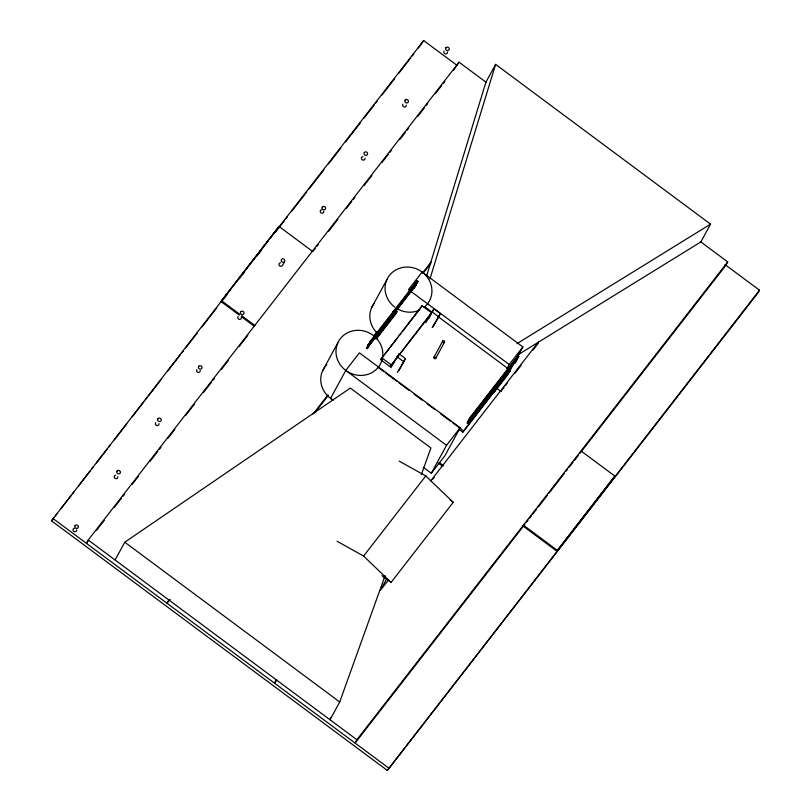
<?xml version="1.0" encoding="UTF-8"?>
<svg xmlns="http://www.w3.org/2000/svg" width="811" height="811" viewBox="0 0 811 811"><rect width="100%" height="100%" fill="white"/><g stroke="black" fill="none" stroke-linecap="round" stroke-linejoin="round"><path stroke-width="1.22" d="M76.639 529.847L76.315 531.164L75.099 531.834L73.7 531.438L72.939 530.222L73.264 528.904L74.48 528.235M117.848 476.746L117.524 478.074L116.297 478.733L114.898 478.348L114.138 477.132L114.463 475.804L115.689 475.145M155.671 422.713L155.347 424.041L156.107 425.258L157.506 425.643L158.723 424.984L159.047 423.656M196.87 369.623L196.546 370.951L197.306 372.158L198.705 372.553L199.922 371.894L200.246 370.566M238.079 316.533L237.755 317.851L238.515 319.068L239.914 319.463L241.131 318.804L241.455 317.476M284.539 261.659L284.864 260.331L284.103 259.114L282.704 258.719L281.488 259.388L281.164 260.716L281.924 261.923L283.323 262.318L284.539 261.659L282.329 265.704L281.113 266.373L279.714 265.978L278.954 264.761L279.278 263.433L280.494 262.774M323.863 211.286L323.538 212.614L322.322 213.273L320.923 212.887L320.163 211.671L320.487 210.343L321.703 209.684M365.062 158.196L364.737 159.524L363.521 160.183L362.122 159.797L361.361 158.581L361.686 157.253L362.902 156.594M402.895 104.163L402.57 105.491L403.331 106.697L404.73 107.093L405.946 106.434L406.27 105.106M444.093 51.073L443.769 52.391L444.529 53.607L445.928 54.002L447.145 53.333L447.469 52.016M426.606 275.983L485.921 82.164L495.612 64.383L710.548 224.15L700.856 241.931L518.006 354.782M430.002 278.802L495.612 64.383M330.878 717.38L330.026 719.762L339.718 701.981L385.103 575.587M421.497 474.232L430.915 447.996L350.322 388.074L124.782 542.214L115.091 559.995M724.993 264.558L759.491 290.196L758.173 292.619L387.344 770.45L51.509 520.804L232.037 287.459M486.255 82.408L459.056 62.183L88.227 540.025L86.412 543.35L87.963 541.342M239.235 315.084L220.967 301.51L279.014 226.451L312.499 251.349M279.014 226.451L220.967 301.51M457.14 65.438L423.656 40.55L418.456 47.971M459.056 62.183L453.359 70.516M168.82 599.937L167.015 603.262L170.117 599.268M322.545 370.88L337.781 342.941M371.631 307.643L386.857 279.704M423.241 467.278L431.3 473.269L444.935 455.701L460.172 427.752L359.415 352.856L345.78 370.424L330.553 398.373L332.561 399.864M368.255 344.726L369.167 345.405L416.073 284.975L368.975 345.77L368.062 345.08L390.547 315.996M369.867 341.755L416.966 280.961L417.888 281.64L370.789 342.435L369.867 341.755L370.982 342.08M366.481 348.031L370.323 341.279L371.083 341.847L367.788 347.899L367.241 348.598L366.481 348.031L367.018 347.331L367.788 347.899M367.241 348.598L371.083 341.847M391.571 314.79L393.771 311.069L394.531 311.637L391.237 317.679L390.689 318.388L389.929 317.821M392.666 313.087L393.771 311.069M390.689 318.388L394.531 311.637M413.924 286.597L417.219 280.849L417.979 281.417L414.137 288.169L413.377 287.601M416.966 280.961L417.888 281.64M415.567 283.87L417.219 280.849M380.602 359.658L422.014 305.727L431.482 312.762L390.071 366.694L380.602 359.658L383.704 355.664M420.96 307.663L422.014 305.727M390.882 367.667L399.083 353.829L405.49 358.594L398.87 370.728M396.67 358.239L399.083 353.829M397.299 372.431L405.49 358.594M425.785 322.697L433.986 308.849L440.393 313.624L433.175 326.863M428.573 318.784L430.976 314.374M432.182 312.164L433.986 308.849M432.192 327.462L440.393 313.624M433.986 357.154L442.755 341.066M435.669 358.401L444.438 342.313A1.044 0.973 28.6 0 0 443.698 340.711A1.044 0.973 28.6 0 0 442.664 342.049A1.044 0.973 28.6 0 0 444.438 342.313M276.287 679.821L274.483 683.146L276.804 680.155M431.3 473.269L446.537 445.32L460.172 427.752M467.227 422.926L471.069 416.175L471.83 416.742L467.988 423.494L467.227 422.926L470.522 416.874L517.965 355.745L518.736 356.313L515.431 362.365L514.894 363.064L514.123 362.497M458.773 429.181L462.807 432.172L510.423 370.414L437.889 316.483M467.988 423.494L471.292 417.442L518.736 356.313M386.644 578.841L380.288 590.479L388.743 579.591M492.318 389.99L494.517 385.965L495.278 386.533L491.983 392.575L491.436 393.274L490.675 392.706M491.436 393.274L494.74 387.232L493.97 386.665M496.362 388.155L494.011 392.453L507.645 374.885L514.681 361.99M506.905 368.812L509.247 364.514L522.882 346.946L422.136 272.05L408.501 289.618L509.247 364.514M516.323 358.462L517.428 356.445L518.188 357.012L514.894 363.064M516.871 357.763L522.882 346.946M510.423 370.414L462.807 432.172M700.522 241.688L727.72 261.912L356.891 739.744L355.076 743.069L524.981 524.139M387.344 770.45L759.491 290.196M522.304 525.508L556.802 551.156L614.85 476.108L581.375 451.22M727.72 261.912L725.906 265.238L580.058 453.167M614.85 476.108L556.802 551.156M233.588 285.462L268.502 240.482M270.053 238.485L423.656 40.55M51.509 520.804L53.83 517.803M55.391 515.806L56.942 513.799M60.815 508.801L70.902 495.805M72.453 493.808L74.004 491.811M78.657 485.809L90.295 470.816M91.846 468.819L93.397 466.822M96.499 462.817L107.366 448.828M108.917 446.831L110.468 444.823M114.351 439.826L126.759 423.839M132.193 416.834L143.831 401.84M145.382 399.843L146.933 397.846M148.484 395.849L160.892 379.852M167.877 370.85L180.285 354.863M181.836 352.856L183.398 350.859M185.719 347.858L197.357 332.865M202.01 326.874L216.75 307.876M221.403 301.874L226.837 294.88M239.245 278.883L240.806 276.886M242.357 274.888L243.908 272.891M257.097 255.891L260.97 250.893M275.71 231.905L284.245 220.906M285.796 218.909L287.347 216.912M292.001 210.911L306.74 191.913M309.072 188.922L323.812 169.925M328.465 163.923L340.884 147.937M345.537 141.935L360.277 122.937M364.149 117.94L374.236 104.943M375.787 102.946L377.338 100.949M381.991 94.948L394.41 78.961M399.063 72.96L410.701 57.966M412.252 55.969L413.803 53.962M96.499 530.353L104.254 520.358M114.341 507.362L121.326 498.359M122.877 496.362L124.428 494.365M132.183 484.37L138.387 476.371M150.025 461.378L157.78 451.382M159.331 449.375L160.882 447.378M167.867 438.386L174.852 429.384M185.709 415.394L194.245 404.395M203.551 392.402L211.316 382.407M212.867 380.4L214.418 378.402M221.403 369.41L228.378 360.408M239.245 346.419L247.771 335.419M312.945 251.451L315.266 248.45M316.817 246.453L318.368 244.456M328.455 231.459L337.771 219.457M346.297 208.468L351.731 201.463M353.282 199.465L354.833 197.468M364.149 185.476L371.904 175.48M381.991 162.484L388.195 154.485M389.746 152.488L391.297 150.481M399.833 139.492L405.257 132.487M406.818 130.49L408.369 128.493M417.675 116.5L424.66 107.498M426.211 105.501L427.762 103.504M435.517 93.508L441.721 85.51M443.272 83.513L444.823 81.505M313.127 414.005L327.867 395.008M373.638 336.028L376.74 332.034M422.511 273.054L431.046 262.054M315.185 412.333L328.374 395.332M370.323 341.279L369.775 341.989L370.536 342.556M374.145 336.352L375.696 334.355M423.028 273.378L430.783 263.382M392.859 313.016L415.151 284.286M368.062 345.08L371.134 341.117M380.359 329.236L385.742 322.302M394.967 310.41L399.58 304.47M409.575 291.585L413.417 286.638M417.979 281.417L417.432 282.116L416.672 281.549M414.137 288.169L414.685 287.469L413.924 286.901M375.848 339.11L397.38 311.363M376.659 338.451L396.65 312.701M385.266 353.657L397.674 337.66M399.225 335.663L400.786 333.666M402.337 331.658L420.179 308.667M390.071 366.694L395.504 359.699M399.377 354.701L430.428 314.698M473.421 414.036L468.809 419.976L469.721 420.656L516.82 359.861L515.908 359.182L469.001 419.611L469.924 420.301M474.962 412.049L476.493 410.072M484.187 400.168L490.331 392.24M499.566 380.349L504.939 373.415M514.174 361.524L515.705 359.547M337.052 541.261L363.602 556.052L425.775 475.945L453.217 502.323L391.054 582.44L381.971 575.688M430.671 480.893L538.514 341.938M432.739 479.22L434.29 477.223M501.005 391.257L504.118 387.252M505.669 385.255L507.22 383.258M514.975 373.263L521.179 365.264M532.817 350.271L538.251 343.266M526.532 522.142L528.083 520.145M529.634 518.148L531.185 516.151M532.736 514.144L536.618 509.146M538.169 507.149L547.476 495.156M549.027 493.159L564.547 473.158M566.098 471.161L567.649 469.163M569.2 467.166L573.073 462.169M574.634 460.161L578.507 455.164M516.952 343.641L710.548 224.15M399.215 461.155L425.775 475.945M518.635 356.536L517.722 355.857L518.432 356.901L471.536 417.33L470.623 416.651L471.738 416.966M431.797 311.667L438.214 316.432M424.792 306.751L431.837 311.992M497.163 388.611L501.218 391.632M393.223 311.769L393.984 312.336M491.223 392.007L491.983 392.575M396.903 356.637L403.31 361.402M470.522 416.874L471.292 417.442M381.657 357.722L391.125 364.757M467.775 422.227L468.535 422.795M377.885 367.18L383.938 371.671M385.955 373.172L397.035 381.413M399.053 382.914L409.119 390.395M414.157 394.146L422.217 400.137M427.255 403.878L434.311 409.119M440.353 413.62L450.429 421.102M452.447 422.602L463.527 430.844M345.78 370.424L446.537 445.32M221.433 300.658L239.691 314.232M241.719 315.743L254.907 325.546M439.572 462.817L443.627 465.838M523.784 525.416L557.269 550.314M241.262 316.594L254.451 326.397M438.092 462.909L442.157 465.93M450.196 500.083L453.217 502.323M124.782 542.214L339.718 701.981M88.227 540.025L356.891 739.744M52.827 518.381L388.662 768.027M363.602 556.052L391.054 582.44M333.24 400.117A23.813 22.201 28.6 0 1 326.752 364.737M382.265 359.243A23.813 22.201 28.6 0 1 344.067 369.025A23.813 22.201 28.6 0 1 350.92 331.375A23.813 22.201 28.6 0 1 382.711 356.779M379.629 335.125A23.813 22.201 28.6 0 1 374.185 303.375M394.866 307.187A23.813 22.201 28.6 0 1 390.486 274.159A23.813 22.201 28.6 0 1 424.822 274.361A23.813 22.201 28.6 0 1 424.062 307.359M419.774 310.025A23.813 22.201 28.6 0 1 397.552 308.93M435.771 357.418A1.044 0.973 28.6 0 1 435.081 358.756A1.044 0.973 28.6 0 1 433.794 357.803A1.044 0.973 28.6 0 1 434.929 356.799M75.078 525.569L74.754 526.897L75.514 528.113L76.913 528.508L78.13 527.839L78.454 526.521L77.694 525.305L76.295 524.91L75.078 525.569M117.068 471.029L116.743 472.357L117.504 473.573L118.903 473.959L120.129 473.3L120.454 471.972L119.693 470.755L118.294 470.37L117.068 471.029M157.881 418.658L157.557 419.986L158.317 421.203L159.716 421.598L160.933 420.929L161.257 419.601L160.497 418.395L159.098 418L157.881 418.658M198.685 366.298L198.36 367.626L199.121 368.833L200.52 369.228L201.736 368.569L202.061 367.241L201.3 366.025L199.901 365.639L198.685 366.298M240.685 311.748L240.36 313.076L241.12 314.293L242.519 314.678L243.736 314.019L244.06 312.691L243.3 311.485L241.901 311.089L240.685 311.748M322.302 207.018L321.977 208.346L322.737 209.562L324.136 209.948L325.353 209.289L325.677 207.961L324.917 206.744L323.518 206.359L322.302 207.018M364.291 152.478L363.967 153.796L364.727 155.013L366.126 155.408L367.342 154.749L367.667 153.421L366.907 152.204L365.508 151.809L364.291 152.478M405.105 100.108L404.78 101.436L405.541 102.652L406.929 103.038L408.156 102.379L408.48 101.051L407.72 99.834L406.321 99.449L405.105 100.108M445.908 47.737L445.584 49.065L446.344 50.282L447.743 50.667L448.959 50.008L449.284 48.68L448.524 47.474L447.125 47.079L445.908 47.737"/></g></svg>
